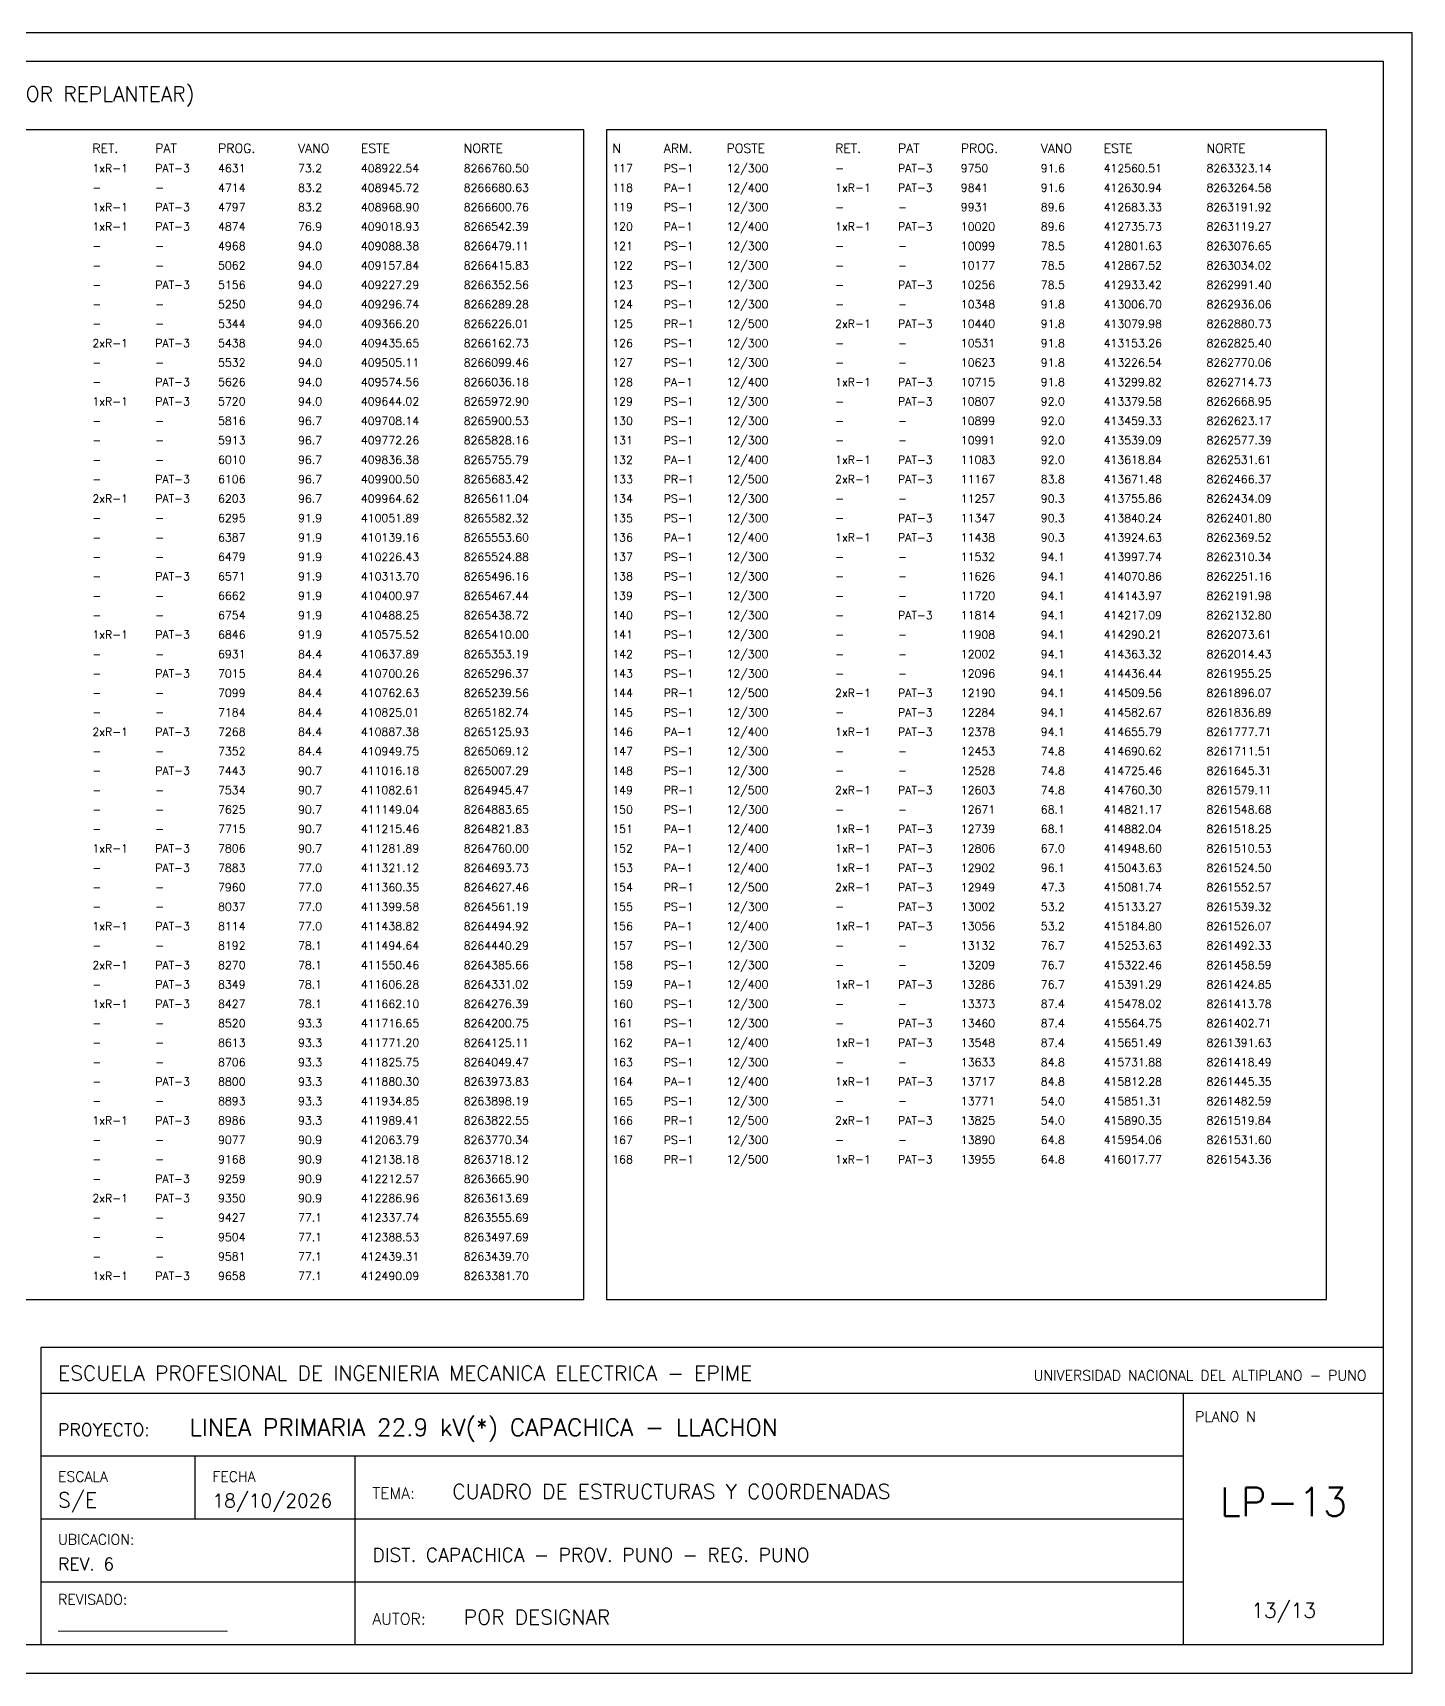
# Paper-space layout 'LP-13' of a CAD drawing. Header units: metres, sheet in millimetres. Extents: x 5 to 415, y 5 to 292.
# Drawn here: x 173.6 to 415, y 5 to 292 of the extents above; entities that cross this region are included whole.
import ezdxf
from ezdxf.enums import TextEntityAlignment as Align

# ---------------------------------------------------------------- set-up
doc = ezdxf.new("R2010")
doc.units = ezdxf.units.M
for name, color, linetype in [('MARCO', 7, 'Continuous'), ('ROTULO', 7, 'Continuous'), ('RP_LEYENDA', 7, 'Continuous')]:
    doc.layers.add(name, color=color, linetype=linetype)
doc.styles.add('ROMANS', font='romans.shx')

psp = doc.layouts.new('LP-13')

# ---------------------------------------------------------------- linework, layer by layer
at = {"layer": 'MARCO'}
for points in [[(5, 5), (415, 5), (415, 292), (5, 292)], [(10, 10), (410, 10), (410, 287), (10, 287)]]:
    psp.add_lwpolyline(points, close=True, dxfattribs=at)
at = {"layer": 'ROTULO'}
for p, q in [((175, 54), (375, 54)), ((175, 54), (410, 54)), ((375, 10), (375, 54)), ((175, 43), (375, 43)), ((202, 32), (202, 43)), ((230, 10), (230, 43)), ((175, 32), (375, 32)), ((175, 21), (375, 21))]:
    psp.add_line(p, q, dxfattribs=at)
psp.add_lwpolyline([(175, 10), (410, 10), (410, 62), (175, 62)], close=True, dxfattribs=at)
at = {"layer": 'RP_LEYENDA'}
for points in [[(144, 70.4), (270, 70.4), (270, 275), (144, 275)], [(274, 70.4), (400, 70.4), (400, 275), (274, 275)]]:
    psp.add_lwpolyline(points, close=True, dxfattribs=at)

# ---------------------------------------------------------------- texts
at = {"layer": 'ROTULO', "style": 'ROMANS'}
for s, height, p in [('CUADRO DE ESTRUCTURAS - COORDENADAS UTM WGS84 19S (PROPUESTA ACADEMICA, POR REPLANTEAR)', 2.6, (15, 280)), ('ESCUELA PROFESIONAL DE INGENIERIA MECANICA ELECTRICA - EPIME', 2.6, (178, 56.2)), ('LINEA PRIMARIA 22.9 kV(*) CAPACHICA - LLACHON', 3, (201, 46.5)), ('PLANO N', 1.8, (377, 49)), ('PROYECTO:', 2.2, (178, 46.5)), ('ESCALA', 1.8, (178, 38.5)), ('FECHA', 1.8, (205, 38.5)), ('TEMA:', 2, (233, 35.5)), ('CUADRO DE ESTRUCTURAS Y COORDENADAS', 2.6, (247, 35.5)), ('S/E', 2.6, (178, 34)), ('18/10/2026', 2.4, (205, 34)), ('UBICACION:', 1.8, (178, 27.5)), ('DIST. CAPACHICA - PROV. PUNO - REG. PUNO', 2.4, (233, 24.5)), ('REV. 6', 2.2, (178, 23)), ('REVISADO:', 1.8, (178, 17)), ('AUTOR:', 2, (233, 13.5)), ('POR DESIGNAR', 2.6, (249, 13.5)), ('________________________', 1.8, (178, 12.5))]:
    psp.add_text(s, height=height, dxfattribs=at).set_placement(p)
psp.add_text('UNIVERSIDAD NACIONAL DEL ALTIPLANO - PUNO', height=1.8, dxfattribs=at).set_placement((407, 56.2), align=Align.RIGHT)
for s, height, p in [('LP-13', 5, (392.5, 35)), ('13/13', 2.6, (392.5, 16))]:
    psp.add_text(s, height=height, dxfattribs=at).set_placement(p, align=Align.MIDDLE_CENTER)
at = {"layer": 'RP_LEYENDA', "style": 'ROMANS'}
for s, height, p in [('RET.', 1.6, (184, 271)), ('PAT', 1.6, (195, 271)), ('PROG.', 1.6, (206, 271)), ('VANO', 1.6, (220, 271)), ('ESTE', 1.6, (231, 271)), ('NORTE', 1.6, (249, 271)), ('N', 1.6, (275, 271)), ('ARM.', 1.6, (284, 271)), ('POSTE', 1.6, (295, 271)), ('RET.', 1.6, (314, 271)), ('PAT', 1.6, (325, 271)), ('PROG.', 1.6, (336, 271)), ('VANO', 1.6, (350, 271)), ('ESTE', 1.6, (361, 271)), ('NORTE', 1.6, (379, 271)), ('1xR-1', 1.4, (184, 267.6)), ('PAT-3', 1.4, (195, 267.6)), ('4631', 1.4, (206, 267.6)), ('73.2', 1.4, (220, 267.6)), ('408922.54', 1.4, (231, 267.6)), ('8266760.50', 1.4, (249, 267.6)), ('117', 1.4, (275, 267.6)), ('PS-1', 1.4, (284, 267.6)), ('12/300', 1.4, (295, 267.6)), ('-', 1.4, (314, 267.6)), ('PAT-3', 1.4, (325, 267.6)), ('9750', 1.4, (336, 267.6)), ('91.6', 1.4, (350, 267.6)), ('412560.51', 1.4, (361, 267.6)), ('8263323.14', 1.4, (379, 267.6)), ('-', 1.4, (184, 264.2)), ('-', 1.4, (195, 264.2)), ('4714', 1.4, (206, 264.2)), ('83.2', 1.4, (220, 264.2)), ('408945.72', 1.4, (231, 264.2)), ('8266680.63', 1.4, (249, 264.2)), ('118', 1.4, (275, 264.2)), ('PA-1', 1.4, (284, 264.2)), ('12/400', 1.4, (295, 264.2)), ('1xR-1', 1.4, (314, 264.2)), ('PAT-3', 1.4, (325, 264.2)), ('9841', 1.4, (336, 264.2)), ('91.6', 1.4, (350, 264.2)), ('412630.94', 1.4, (361, 264.2)), ('8263264.58', 1.4, (379, 264.2)), ('1xR-1', 1.4, (184, 260.8)), ('PAT-3', 1.4, (195, 260.8)), ('4797', 1.4, (206, 260.8)), ('83.2', 1.4, (220, 260.8)), ('408968.90', 1.4, (231, 260.8)), ('8266600.76', 1.4, (249, 260.8)), ('119', 1.4, (275, 260.8)), ('PS-1', 1.4, (284, 260.8)), ('12/300', 1.4, (295, 260.8)), ('-', 1.4, (314, 260.8)), ('-', 1.4, (325, 260.8)), ('9931', 1.4, (336, 260.8)), ('89.6', 1.4, (350, 260.8)), ('412683.33', 1.4, (361, 260.8)), ('8263191.92', 1.4, (379, 260.8)), ('1xR-1', 1.4, (184, 257.4)), ('PAT-3', 1.4, (195, 257.4)), ('4874', 1.4, (206, 257.4)), ('76.9', 1.4, (220, 257.4)), ('409018.93', 1.4, (231, 257.4)), ('8266542.39', 1.4, (249, 257.4)), ('120', 1.4, (275, 257.4)), ('PA-1', 1.4, (284, 257.4)), ('12/400', 1.4, (295, 257.4)), ('1xR-1', 1.4, (314, 257.4)), ('PAT-3', 1.4, (325, 257.4)), ('10020', 1.4, (336, 257.4)), ('89.6', 1.4, (350, 257.4)), ('412735.73', 1.4, (361, 257.4)), ('8263119.27', 1.4, (379, 257.4)), ('12/300', 1.4, (295, 254)), ('-', 1.4, (184, 254)), ('-', 1.4, (195, 254)), ('4968', 1.4, (206, 254)), ('94.0', 1.4, (220, 254)), ('409088.38', 1.4, (231, 254)), ('8266479.11', 1.4, (249, 254)), ('121', 1.4, (275, 254)), ('PS-1', 1.4, (284, 254)), ('-', 1.4, (314, 254)), ('-', 1.4, (325, 254)), ('10099', 1.4, (336, 254)), ('78.5', 1.4, (350, 254)), ('412801.63', 1.4, (361, 254)), ('8263076.65', 1.4, (379, 254)), ('-', 1.4, (184, 250.6)), ('-', 1.4, (195, 250.6)), ('5062', 1.4, (206, 250.6)), ('94.0', 1.4, (220, 250.6)), ('409157.84', 1.4, (231, 250.6)), ('8266415.83', 1.4, (249, 250.6)), ('122', 1.4, (275, 250.6)), ('PS-1', 1.4, (284, 250.6)), ('12/300', 1.4, (295, 250.6)), ('-', 1.4, (314, 250.6)), ('-', 1.4, (325, 250.6)), ('10177', 1.4, (336, 250.6)), ('78.5', 1.4, (350, 250.6)), ('412867.52', 1.4, (361, 250.6)), ('8263034.02', 1.4, (379, 250.6)), ('-', 1.4, (184, 247.2)), ('PAT-3', 1.4, (195, 247.2)), ('5156', 1.4, (206, 247.2)), ('94.0', 1.4, (220, 247.2)), ('409227.29', 1.4, (231, 247.2)), ('8266352.56', 1.4, (249, 247.2)), ('123', 1.4, (275, 247.2)), ('PS-1', 1.4, (284, 247.2)), ('12/300', 1.4, (295, 247.2)), ('-', 1.4, (314, 247.2)), ('PAT-3', 1.4, (325, 247.2)), ('10256', 1.4, (336, 247.2)), ('78.5', 1.4, (350, 247.2)), ('412933.42', 1.4, (361, 247.2)), ('8262991.40', 1.4, (379, 247.2)), ('-', 1.4, (184, 243.8)), ('-', 1.4, (195, 243.8)), ('5250', 1.4, (206, 243.8)), ('94.0', 1.4, (220, 243.8)), ('409296.74', 1.4, (231, 243.8)), ('8266289.28', 1.4, (249, 243.8)), ('124', 1.4, (275, 243.8)), ('PS-1', 1.4, (284, 243.8)), ('12/300', 1.4, (295, 243.8)), ('-', 1.4, (314, 243.8)), ('-', 1.4, (325, 243.8)), ('10348', 1.4, (336, 243.8)), ('91.8', 1.4, (350, 243.8)), ('413006.70', 1.4, (361, 243.8)), ('8262936.06', 1.4, (379, 243.8)), ('5344', 1.4, (206, 240.4)), ('94.0', 1.4, (220, 240.4)), ('409366.20', 1.4, (231, 240.4)), ('8266226.01', 1.4, (249, 240.4)), ('125', 1.4, (275, 240.4)), ('PR-1', 1.4, (284, 240.4)), ('12/500', 1.4, (295, 240.4)), ('2xR-1', 1.4, (314, 240.4)), ('PAT-3', 1.4, (325, 240.4)), ('10440', 1.4, (336, 240.4)), ('91.8', 1.4, (350, 240.4)), ('413079.98', 1.4, (361, 240.4)), ('8262880.73', 1.4, (379, 240.4)), ('2xR-1', 1.4, (184, 237)), ('-', 1.4, (184, 240.4)), ('-', 1.4, (195, 240.4)), ('PAT-3', 1.4, (195, 237)), ('5438', 1.4, (206, 237)), ('94.0', 1.4, (220, 237)), ('409435.65', 1.4, (231, 237)), ('8266162.73', 1.4, (249, 237)), ('126', 1.4, (275, 237)), ('PS-1', 1.4, (284, 237)), ('12/300', 1.4, (295, 237)), ('10531', 1.4, (336, 237)), ('91.8', 1.4, (350, 237)), ('413153.26', 1.4, (361, 237)), ('8262825.40', 1.4, (379, 237)), ('-', 1.4, (314, 237)), ('-', 1.4, (325, 237)), ('-', 1.4, (184, 233.6)), ('-', 1.4, (195, 233.6)), ('5532', 1.4, (206, 233.6)), ('94.0', 1.4, (220, 233.6)), ('409505.11', 1.4, (231, 233.6)), ('8266099.46', 1.4, (249, 233.6)), ('127', 1.4, (275, 233.6)), ('PS-1', 1.4, (284, 233.6)), ('12/300', 1.4, (295, 233.6)), ('-', 1.4, (314, 233.6)), ('-', 1.4, (325, 233.6)), ('10623', 1.4, (336, 233.6)), ('91.8', 1.4, (350, 233.6)), ('413226.54', 1.4, (361, 233.6)), ('8262770.06', 1.4, (379, 233.6)), ('-', 1.4, (184, 230.2)), ('PAT-3', 1.4, (195, 230.2)), ('5626', 1.4, (206, 230.2)), ('94.0', 1.4, (220, 230.2)), ('409574.56', 1.4, (231, 230.2)), ('8266036.18', 1.4, (249, 230.2)), ('128', 1.4, (275, 230.2)), ('PA-1', 1.4, (284, 230.2)), ('12/400', 1.4, (295, 230.2)), ('1xR-1', 1.4, (314, 230.2)), ('PAT-3', 1.4, (325, 230.2)), ('10715', 1.4, (336, 230.2)), ('91.8', 1.4, (350, 230.2)), ('413299.82', 1.4, (361, 230.2)), ('8262714.73', 1.4, (379, 230.2)), ('1xR-1', 1.4, (184, 226.8)), ('PAT-3', 1.4, (195, 226.8)), ('5720', 1.4, (206, 226.8)), ('94.0', 1.4, (220, 226.8)), ('409644.02', 1.4, (231, 226.8)), ('8265972.90', 1.4, (249, 226.8)), ('129', 1.4, (275, 226.8)), ('PS-1', 1.4, (284, 226.8)), ('12/300', 1.4, (295, 226.8)), ('-', 1.4, (314, 226.8)), ('PAT-3', 1.4, (325, 226.8)), ('10807', 1.4, (336, 226.8)), ('92.0', 1.4, (350, 226.8)), ('413379.58', 1.4, (361, 226.8)), ('8262668.95', 1.4, (379, 226.8)), ('-', 1.4, (184, 223.4)), ('-', 1.4, (195, 223.4)), ('5816', 1.4, (206, 223.4)), ('96.7', 1.4, (220, 223.4)), ('409708.14', 1.4, (231, 223.4)), ('8265900.53', 1.4, (249, 223.4)), ('130', 1.4, (275, 223.4)), ('PS-1', 1.4, (284, 223.4)), ('12/300', 1.4, (295, 223.4)), ('-', 1.4, (314, 223.4)), ('-', 1.4, (325, 223.4)), ('10899', 1.4, (336, 223.4)), ('92.0', 1.4, (350, 223.4)), ('413459.33', 1.4, (361, 223.4)), ('8262623.17', 1.4, (379, 223.4)), ('5913', 1.4, (206, 220)), ('96.7', 1.4, (220, 220)), ('409772.26', 1.4, (231, 220)), ('8265828.16', 1.4, (249, 220)), ('131', 1.4, (275, 220)), ('PS-1', 1.4, (284, 220)), ('12/300', 1.4, (295, 220)), ('10991', 1.4, (336, 220)), ('92.0', 1.4, (350, 220)), ('413539.09', 1.4, (361, 220)), ('8262577.39', 1.4, (379, 220)), ('-', 1.4, (184, 220)), ('-', 1.4, (195, 220)), ('12/400', 1.4, (295, 216.6)), ('-', 1.4, (314, 220)), ('-', 1.4, (325, 220)), ('-', 1.4, (184, 216.6)), ('-', 1.4, (195, 216.6)), ('6010', 1.4, (206, 216.6)), ('96.7', 1.4, (220, 216.6)), ('409836.38', 1.4, (231, 216.6)), ('8265755.79', 1.4, (249, 216.6)), ('132', 1.4, (275, 216.6)), ('PA-1', 1.4, (284, 216.6)), ('1xR-1', 1.4, (314, 216.6)), ('PAT-3', 1.4, (325, 216.6)), ('11083', 1.4, (336, 216.6)), ('92.0', 1.4, (350, 216.6)), ('413618.84', 1.4, (361, 216.6)), ('8262531.61', 1.4, (379, 216.6)), ('-', 1.4, (184, 213.2)), ('PAT-3', 1.4, (195, 213.2)), ('6106', 1.4, (206, 213.2)), ('96.7', 1.4, (220, 213.2)), ('409900.50', 1.4, (231, 213.2)), ('8265683.42', 1.4, (249, 213.2)), ('133', 1.4, (275, 213.2)), ('PR-1', 1.4, (284, 213.2)), ('12/500', 1.4, (295, 213.2)), ('2xR-1', 1.4, (314, 213.2)), ('PAT-3', 1.4, (325, 213.2)), ('11167', 1.4, (336, 213.2)), ('83.8', 1.4, (350, 213.2)), ('413671.48', 1.4, (361, 213.2)), ('8262466.37', 1.4, (379, 213.2)), ('2xR-1', 1.4, (184, 209.8)), ('PAT-3', 1.4, (195, 209.8)), ('6203', 1.4, (206, 209.8)), ('96.7', 1.4, (220, 209.8)), ('409964.62', 1.4, (231, 209.8)), ('8265611.04', 1.4, (249, 209.8)), ('134', 1.4, (275, 209.8)), ('PS-1', 1.4, (284, 209.8)), ('12/300', 1.4, (295, 209.8)), ('-', 1.4, (314, 209.8)), ('-', 1.4, (325, 209.8)), ('11257', 1.4, (336, 209.8)), ('90.3', 1.4, (350, 209.8)), ('413755.86', 1.4, (361, 209.8)), ('8262434.09', 1.4, (379, 209.8)), ('-', 1.4, (184, 206.4)), ('-', 1.4, (195, 206.4)), ('6295', 1.4, (206, 206.4)), ('91.9', 1.4, (220, 206.4)), ('410051.89', 1.4, (231, 206.4)), ('8265582.32', 1.4, (249, 206.4)), ('135', 1.4, (275, 206.4)), ('PS-1', 1.4, (284, 206.4)), ('12/300', 1.4, (295, 206.4)), ('-', 1.4, (314, 206.4)), ('PAT-3', 1.4, (325, 206.4)), ('11347', 1.4, (336, 206.4)), ('90.3', 1.4, (350, 206.4)), ('413840.24', 1.4, (361, 206.4)), ('8262401.80', 1.4, (379, 206.4)), ('6387', 1.4, (206, 203)), ('91.9', 1.4, (220, 203)), ('410139.16', 1.4, (231, 203)), ('8265553.60', 1.4, (249, 203)), ('136', 1.4, (275, 203)), ('PA-1', 1.4, (284, 203)), ('12/400', 1.4, (295, 203)), ('1xR-1', 1.4, (314, 203)), ('PAT-3', 1.4, (325, 203)), ('11438', 1.4, (336, 203)), ('90.3', 1.4, (350, 203)), ('413924.63', 1.4, (361, 203)), ('8262369.52', 1.4, (379, 203)), ('-', 1.4, (184, 203)), ('-', 1.4, (195, 203)), ('6479', 1.4, (206, 199.6)), ('91.9', 1.4, (220, 199.6)), ('410226.43', 1.4, (231, 199.6)), ('8265524.88', 1.4, (249, 199.6)), ('137', 1.4, (275, 199.6)), ('PS-1', 1.4, (284, 199.6)), ('12/300', 1.4, (295, 199.6)), ('11532', 1.4, (336, 199.6)), ('94.1', 1.4, (350, 199.6)), ('413997.74', 1.4, (361, 199.6)), ('8262310.34', 1.4, (379, 199.6)), ('-', 1.4, (184, 199.6)), ('-', 1.4, (195, 199.6)), ('-', 1.4, (314, 199.6)), ('-', 1.4, (325, 199.6)), ('-', 1.4, (184, 196.2)), ('PAT-3', 1.4, (195, 196.2)), ('6571', 1.4, (206, 196.2)), ('91.9', 1.4, (220, 196.2)), ('410313.70', 1.4, (231, 196.2)), ('8265496.16', 1.4, (249, 196.2)), ('138', 1.4, (275, 196.2)), ('PS-1', 1.4, (284, 196.2)), ('12/300', 1.4, (295, 196.2)), ('-', 1.4, (314, 196.2)), ('-', 1.4, (325, 196.2)), ('11626', 1.4, (336, 196.2)), ('94.1', 1.4, (350, 196.2)), ('414070.86', 1.4, (361, 196.2)), ('8262251.16', 1.4, (379, 196.2)), ('-', 1.4, (184, 192.8)), ('-', 1.4, (195, 192.8)), ('6662', 1.4, (206, 192.8)), ('91.9', 1.4, (220, 192.8)), ('410400.97', 1.4, (231, 192.8)), ('8265467.44', 1.4, (249, 192.8)), ('139', 1.4, (275, 192.8)), ('PS-1', 1.4, (284, 192.8)), ('12/300', 1.4, (295, 192.8)), ('-', 1.4, (314, 192.8)), ('-', 1.4, (325, 192.8)), ('11720', 1.4, (336, 192.8)), ('94.1', 1.4, (350, 192.8)), ('414143.97', 1.4, (361, 192.8)), ('8262191.98', 1.4, (379, 192.8)), ('-', 1.4, (184, 189.4)), ('-', 1.4, (195, 189.4)), ('6754', 1.4, (206, 189.4)), ('91.9', 1.4, (220, 189.4)), ('410488.25', 1.4, (231, 189.4)), ('8265438.72', 1.4, (249, 189.4)), ('140', 1.4, (275, 189.4)), ('PS-1', 1.4, (284, 189.4)), ('12/300', 1.4, (295, 189.4)), ('-', 1.4, (314, 189.4)), ('PAT-3', 1.4, (325, 189.4)), ('11814', 1.4, (336, 189.4)), ('94.1', 1.4, (350, 189.4)), ('414217.09', 1.4, (361, 189.4)), ('8262132.80', 1.4, (379, 189.4)), ('1xR-1', 1.4, (184, 186)), ('PAT-3', 1.4, (195, 186)), ('6846', 1.4, (206, 186)), ('91.9', 1.4, (220, 186)), ('410575.52', 1.4, (231, 186)), ('8265410.00', 1.4, (249, 186)), ('141', 1.4, (275, 186)), ('PS-1', 1.4, (284, 186)), ('12/300', 1.4, (295, 186)), ('-', 1.4, (314, 186)), ('-', 1.4, (325, 186)), ('11908', 1.4, (336, 186)), ('94.1', 1.4, (350, 186)), ('414290.21', 1.4, (361, 186)), ('8262073.61', 1.4, (379, 186)), ('6931', 1.4, (206, 182.6)), ('84.4', 1.4, (220, 182.6)), ('410637.89', 1.4, (231, 182.6)), ('8265353.19', 1.4, (249, 182.6)), ('142', 1.4, (275, 182.6)), ('PS-1', 1.4, (284, 182.6)), ('12/300', 1.4, (295, 182.6)), ('12002', 1.4, (336, 182.6)), ('94.1', 1.4, (350, 182.6)), ('414363.32', 1.4, (361, 182.6)), ('8262014.43', 1.4, (379, 182.6)), ('-', 1.4, (184, 182.6)), ('-', 1.4, (195, 182.6)), ('12/300', 1.4, (295, 179.2)), ('-', 1.4, (314, 182.6)), ('-', 1.4, (325, 182.6)), ('-', 1.4, (184, 179.2)), ('PAT-3', 1.4, (195, 179.2)), ('7015', 1.4, (206, 179.2)), ('84.4', 1.4, (220, 179.2)), ('410700.26', 1.4, (231, 179.2)), ('8265296.37', 1.4, (249, 179.2)), ('143', 1.4, (275, 179.2)), ('PS-1', 1.4, (284, 179.2)), ('-', 1.4, (314, 179.2)), ('-', 1.4, (325, 179.2)), ('12096', 1.4, (336, 179.2)), ('94.1', 1.4, (350, 179.2)), ('414436.44', 1.4, (361, 179.2)), ('8261955.25', 1.4, (379, 179.2)), ('-', 1.4, (184, 175.8)), ('-', 1.4, (195, 175.8)), ('7099', 1.4, (206, 175.8)), ('84.4', 1.4, (220, 175.8)), ('410762.63', 1.4, (231, 175.8)), ('8265239.56', 1.4, (249, 175.8)), ('144', 1.4, (275, 175.8)), ('PR-1', 1.4, (284, 175.8)), ('12/500', 1.4, (295, 175.8)), ('2xR-1', 1.4, (314, 175.8)), ('PAT-3', 1.4, (325, 175.8)), ('12190', 1.4, (336, 175.8)), ('94.1', 1.4, (350, 175.8)), ('414509.56', 1.4, (361, 175.8)), ('8261896.07', 1.4, (379, 175.8)), ('-', 1.4, (184, 172.4)), ('-', 1.4, (195, 172.4)), ('7184', 1.4, (206, 172.4)), ('84.4', 1.4, (220, 172.4)), ('410825.01', 1.4, (231, 172.4)), ('8265182.74', 1.4, (249, 172.4)), ('145', 1.4, (275, 172.4)), ('PS-1', 1.4, (284, 172.4)), ('12/300', 1.4, (295, 172.4)), ('-', 1.4, (314, 172.4)), ('PAT-3', 1.4, (325, 172.4)), ('12284', 1.4, (336, 172.4)), ('94.1', 1.4, (350, 172.4)), ('414582.67', 1.4, (361, 172.4)), ('8261836.89', 1.4, (379, 172.4)), ('2xR-1', 1.4, (184, 169)), ('PAT-3', 1.4, (195, 169)), ('7268', 1.4, (206, 169)), ('84.4', 1.4, (220, 169)), ('410887.38', 1.4, (231, 169)), ('8265125.93', 1.4, (249, 169)), ('146', 1.4, (275, 169)), ('PA-1', 1.4, (284, 169)), ('12/400', 1.4, (295, 169)), ('1xR-1', 1.4, (314, 169)), ('PAT-3', 1.4, (325, 169)), ('12378', 1.4, (336, 169)), ('94.1', 1.4, (350, 169)), ('414655.79', 1.4, (361, 169)), ('8261777.71', 1.4, (379, 169)), ('7352', 1.4, (206, 165.6)), ('84.4', 1.4, (220, 165.6)), ('410949.75', 1.4, (231, 165.6)), ('8265069.12', 1.4, (249, 165.6)), ('147', 1.4, (275, 165.6)), ('PS-1', 1.4, (284, 165.6)), ('12/300', 1.4, (295, 165.6)), ('12453', 1.4, (336, 165.6)), ('74.8', 1.4, (350, 165.6)), ('414690.62', 1.4, (361, 165.6)), ('8261711.51', 1.4, (379, 165.6)), ('-', 1.4, (184, 165.6)), ('-', 1.4, (195, 165.6)), ('PAT-3', 1.4, (195, 162.2)), ('7443', 1.4, (206, 162.2)), ('90.7', 1.4, (220, 162.2)), ('411016.18', 1.4, (231, 162.2)), ('8265007.29', 1.4, (249, 162.2)), ('148', 1.4, (275, 162.2)), ('PS-1', 1.4, (284, 162.2)), ('12/300', 1.4, (295, 162.2)), ('-', 1.4, (314, 165.6)), ('-', 1.4, (325, 165.6)), ('12528', 1.4, (336, 162.2)), ('74.8', 1.4, (350, 162.2)), ('414725.46', 1.4, (361, 162.2)), ('8261645.31', 1.4, (379, 162.2)), ('-', 1.4, (184, 162.2)), ('-', 1.4, (314, 162.2)), ('-', 1.4, (325, 162.2)), ('-', 1.4, (184, 158.8)), ('-', 1.4, (195, 158.8)), ('7534', 1.4, (206, 158.8)), ('90.7', 1.4, (220, 158.8)), ('411082.61', 1.4, (231, 158.8)), ('8264945.47', 1.4, (249, 158.8)), ('149', 1.4, (275, 158.8)), ('PR-1', 1.4, (284, 158.8)), ('12/500', 1.4, (295, 158.8)), ('2xR-1', 1.4, (314, 158.8)), ('PAT-3', 1.4, (325, 158.8)), ('12603', 1.4, (336, 158.8)), ('74.8', 1.4, (350, 158.8)), ('414760.30', 1.4, (361, 158.8)), ('8261579.11', 1.4, (379, 158.8)), ('-', 1.4, (184, 155.4)), ('-', 1.4, (195, 155.4)), ('7625', 1.4, (206, 155.4)), ('90.7', 1.4, (220, 155.4)), ('411149.04', 1.4, (231, 155.4)), ('8264883.65', 1.4, (249, 155.4)), ('150', 1.4, (275, 155.4)), ('PS-1', 1.4, (284, 155.4)), ('12/300', 1.4, (295, 155.4)), ('-', 1.4, (314, 155.4)), ('-', 1.4, (325, 155.4)), ('12671', 1.4, (336, 155.4)), ('68.1', 1.4, (350, 155.4)), ('414821.17', 1.4, (361, 155.4)), ('8261548.68', 1.4, (379, 155.4)), ('-', 1.4, (184, 152)), ('-', 1.4, (195, 152)), ('7715', 1.4, (206, 152)), ('90.7', 1.4, (220, 152)), ('411215.46', 1.4, (231, 152)), ('8264821.83', 1.4, (249, 152)), ('151', 1.4, (275, 152)), ('PA-1', 1.4, (284, 152)), ('12/400', 1.4, (295, 152)), ('1xR-1', 1.4, (314, 152)), ('PAT-3', 1.4, (325, 152)), ('12739', 1.4, (336, 152)), ('68.1', 1.4, (350, 152)), ('414882.04', 1.4, (361, 152)), ('8261518.25', 1.4, (379, 152)), ('1xR-1', 1.4, (184, 148.6)), ('PAT-3', 1.4, (195, 148.6)), ('7806', 1.4, (206, 148.6)), ('90.7', 1.4, (220, 148.6)), ('411281.89', 1.4, (231, 148.6)), ('8264760.00', 1.4, (249, 148.6)), ('152', 1.4, (275, 148.6)), ('PA-1', 1.4, (284, 148.6)), ('12/400', 1.4, (295, 148.6)), ('1xR-1', 1.4, (314, 148.6)), ('PAT-3', 1.4, (325, 148.6)), ('12806', 1.4, (336, 148.6)), ('67.0', 1.4, (350, 148.6)), ('414948.60', 1.4, (361, 148.6)), ('8261510.53', 1.4, (379, 148.6)), ('PAT-3', 1.4, (195, 145.2)), ('7883', 1.4, (206, 145.2)), ('77.0', 1.4, (220, 145.2)), ('411321.12', 1.4, (231, 145.2)), ('8264693.73', 1.4, (249, 145.2)), ('153', 1.4, (275, 145.2)), ('PA-1', 1.4, (284, 145.2)), ('12/400', 1.4, (295, 145.2)), ('1xR-1', 1.4, (314, 145.2)), ('PAT-3', 1.4, (325, 145.2)), ('12902', 1.4, (336, 145.2)), ('96.1', 1.4, (350, 145.2)), ('415043.63', 1.4, (361, 145.2)), ('8261524.50', 1.4, (379, 145.2)), ('-', 1.4, (184, 145.2)), ('-', 1.4, (184, 141.8)), ('-', 1.4, (195, 141.8)), ('7960', 1.4, (206, 141.8)), ('77.0', 1.4, (220, 141.8)), ('411360.35', 1.4, (231, 141.8)), ('8264627.46', 1.4, (249, 141.8)), ('154', 1.4, (275, 141.8)), ('PR-1', 1.4, (284, 141.8)), ('12/500', 1.4, (295, 141.8)), ('2xR-1', 1.4, (314, 141.8)), ('PAT-3', 1.4, (325, 141.8)), ('12949', 1.4, (336, 141.8)), ('47.3', 1.4, (350, 141.8)), ('415081.74', 1.4, (361, 141.8)), ('8261552.57', 1.4, (379, 141.8)), ('-', 1.4, (184, 138.4)), ('-', 1.4, (195, 138.4)), ('8037', 1.4, (206, 138.4)), ('77.0', 1.4, (220, 138.4)), ('411399.58', 1.4, (231, 138.4)), ('8264561.19', 1.4, (249, 138.4)), ('155', 1.4, (275, 138.4)), ('PS-1', 1.4, (284, 138.4)), ('12/300', 1.4, (295, 138.4)), ('-', 1.4, (314, 138.4)), ('PAT-3', 1.4, (325, 138.4)), ('13002', 1.4, (336, 138.4)), ('53.2', 1.4, (350, 138.4)), ('415133.27', 1.4, (361, 138.4)), ('8261539.32', 1.4, (379, 138.4)), ('1xR-1', 1.4, (184, 135)), ('PAT-3', 1.4, (195, 135)), ('8114', 1.4, (206, 135)), ('77.0', 1.4, (220, 135)), ('411438.82', 1.4, (231, 135)), ('8264494.92', 1.4, (249, 135)), ('156', 1.4, (275, 135)), ('PA-1', 1.4, (284, 135)), ('12/400', 1.4, (295, 135)), ('1xR-1', 1.4, (314, 135)), ('PAT-3', 1.4, (325, 135)), ('13056', 1.4, (336, 135)), ('53.2', 1.4, (350, 135)), ('415184.80', 1.4, (361, 135)), ('8261526.07', 1.4, (379, 135)), ('-', 1.4, (184, 131.6)), ('-', 1.4, (195, 131.6)), ('8192', 1.4, (206, 131.6)), ('78.1', 1.4, (220, 131.6)), ('411494.64', 1.4, (231, 131.6)), ('8264440.29', 1.4, (249, 131.6)), ('157', 1.4, (275, 131.6)), ('PS-1', 1.4, (284, 131.6)), ('12/300', 1.4, (295, 131.6)), ('-', 1.4, (314, 131.6)), ('-', 1.4, (325, 131.6)), ('13132', 1.4, (336, 131.6)), ('76.7', 1.4, (350, 131.6)), ('415253.63', 1.4, (361, 131.6)), ('8261492.33', 1.4, (379, 131.6)), ('2xR-1', 1.4, (184, 128.2)), ('PAT-3', 1.4, (195, 128.2)), ('8270', 1.4, (206, 128.2)), ('78.1', 1.4, (220, 128.2)), ('411550.46', 1.4, (231, 128.2)), ('8264385.66', 1.4, (249, 128.2)), ('158', 1.4, (275, 128.2)), ('PS-1', 1.4, (284, 128.2)), ('12/300', 1.4, (295, 128.2)), ('13209', 1.4, (336, 128.2)), ('76.7', 1.4, (350, 128.2)), ('415322.46', 1.4, (361, 128.2)), ('8261458.59', 1.4, (379, 128.2)), ('12/400', 1.4, (295, 124.8)), ('-', 1.4, (314, 128.2)), ('-', 1.4, (325, 128.2)), ('-', 1.4, (184, 124.8)), ('PAT-3', 1.4, (195, 124.8)), ('8349', 1.4, (206, 124.8)), ('78.1', 1.4, (220, 124.8)), ('411606.28', 1.4, (231, 124.8)), ('8264331.02', 1.4, (249, 124.8)), ('159', 1.4, (275, 124.8)), ('PA-1', 1.4, (284, 124.8)), ('1xR-1', 1.4, (314, 124.8)), ('PAT-3', 1.4, (325, 124.8)), ('13286', 1.4, (336, 124.8)), ('76.7', 1.4, (350, 124.8)), ('415391.29', 1.4, (361, 124.8)), ('8261424.85', 1.4, (379, 124.8)), ('1xR-1', 1.4, (184, 121.4)), ('PAT-3', 1.4, (195, 121.4)), ('8427', 1.4, (206, 121.4)), ('78.1', 1.4, (220, 121.4)), ('411662.10', 1.4, (231, 121.4)), ('8264276.39', 1.4, (249, 121.4)), ('160', 1.4, (275, 121.4)), ('PS-1', 1.4, (284, 121.4)), ('12/300', 1.4, (295, 121.4)), ('-', 1.4, (314, 121.4)), ('-', 1.4, (325, 121.4)), ('13373', 1.4, (336, 121.4)), ('87.4', 1.4, (350, 121.4)), ('415478.02', 1.4, (361, 121.4)), ('8261413.78', 1.4, (379, 121.4)), ('-', 1.4, (184, 118)), ('-', 1.4, (195, 118)), ('8520', 1.4, (206, 118)), ('93.3', 1.4, (220, 118)), ('411716.65', 1.4, (231, 118)), ('8264200.75', 1.4, (249, 118)), ('161', 1.4, (275, 118)), ('PS-1', 1.4, (284, 118)), ('12/300', 1.4, (295, 118)), ('-', 1.4, (314, 118)), ('PAT-3', 1.4, (325, 118)), ('13460', 1.4, (336, 118)), ('87.4', 1.4, (350, 118)), ('415564.75', 1.4, (361, 118)), ('8261402.71', 1.4, (379, 118)), ('-', 1.4, (184, 114.6)), ('-', 1.4, (195, 114.6)), ('8613', 1.4, (206, 114.6)), ('93.3', 1.4, (220, 114.6)), ('411771.20', 1.4, (231, 114.6)), ('8264125.11', 1.4, (249, 114.6)), ('162', 1.4, (275, 114.6)), ('PA-1', 1.4, (284, 114.6)), ('12/400', 1.4, (295, 114.6)), ('1xR-1', 1.4, (314, 114.6)), ('PAT-3', 1.4, (325, 114.6)), ('13548', 1.4, (336, 114.6)), ('87.4', 1.4, (350, 114.6)), ('415651.49', 1.4, (361, 114.6)), ('8261391.63', 1.4, (379, 114.6)), ('8706', 1.4, (206, 111.2)), ('93.3', 1.4, (220, 111.2)), ('411825.75', 1.4, (231, 111.2)), ('8264049.47', 1.4, (249, 111.2)), ('163', 1.4, (275, 111.2)), ('PS-1', 1.4, (284, 111.2)), ('12/300', 1.4, (295, 111.2)), ('13633', 1.4, (336, 111.2)), ('84.8', 1.4, (350, 111.2)), ('415731.88', 1.4, (361, 111.2)), ('8261418.49', 1.4, (379, 111.2)), ('-', 1.4, (184, 111.2)), ('-', 1.4, (195, 111.2)), ('PAT-3', 1.4, (195, 107.8)), ('8800', 1.4, (206, 107.8)), ('93.3', 1.4, (220, 107.8)), ('411880.30', 1.4, (231, 107.8)), ('8263973.83', 1.4, (249, 107.8)), ('164', 1.4, (275, 107.8)), ('PA-1', 1.4, (284, 107.8)), ('12/400', 1.4, (295, 107.8)), ('-', 1.4, (314, 111.2)), ('1xR-1', 1.4, (314, 107.8)), ('-', 1.4, (325, 111.2)), ('PAT-3', 1.4, (325, 107.8)), ('13717', 1.4, (336, 107.8)), ('84.8', 1.4, (350, 107.8)), ('415812.28', 1.4, (361, 107.8)), ('8261445.35', 1.4, (379, 107.8)), ('-', 1.4, (184, 107.8)), ('-', 1.4, (184, 104.4)), ('-', 1.4, (195, 104.4)), ('8893', 1.4, (206, 104.4)), ('93.3', 1.4, (220, 104.4)), ('411934.85', 1.4, (231, 104.4)), ('8263898.19', 1.4, (249, 104.4)), ('165', 1.4, (275, 104.4)), ('PS-1', 1.4, (284, 104.4)), ('12/300', 1.4, (295, 104.4)), ('-', 1.4, (314, 104.4)), ('-', 1.4, (325, 104.4)), ('13771', 1.4, (336, 104.4)), ('54.0', 1.4, (350, 104.4)), ('415851.31', 1.4, (361, 104.4)), ('8261482.59', 1.4, (379, 104.4)), ('1xR-1', 1.4, (184, 101)), ('PAT-3', 1.4, (195, 101)), ('8986', 1.4, (206, 101)), ('93.3', 1.4, (220, 101)), ('411989.41', 1.4, (231, 101)), ('8263822.55', 1.4, (249, 101)), ('166', 1.4, (275, 101)), ('PR-1', 1.4, (284, 101)), ('12/500', 1.4, (295, 101)), ('2xR-1', 1.4, (314, 101)), ('PAT-3', 1.4, (325, 101)), ('13825', 1.4, (336, 101)), ('54.0', 1.4, (350, 101)), ('415890.35', 1.4, (361, 101)), ('8261519.84', 1.4, (379, 101)), ('-', 1.4, (184, 97.6)), ('-', 1.4, (195, 97.6)), ('9077', 1.4, (206, 97.6)), ('90.9', 1.4, (220, 97.6)), ('412063.79', 1.4, (231, 97.6)), ('8263770.34', 1.4, (249, 97.6)), ('167', 1.4, (275, 97.6)), ('PS-1', 1.4, (284, 97.6)), ('12/300', 1.4, (295, 97.6)), ('-', 1.4, (314, 97.6)), ('-', 1.4, (325, 97.6)), ('13890', 1.4, (336, 97.6)), ('64.8', 1.4, (350, 97.6)), ('415954.06', 1.4, (361, 97.6)), ('8261531.60', 1.4, (379, 97.6)), ('-', 1.4, (184, 94.2)), ('-', 1.4, (195, 94.2)), ('9168', 1.4, (206, 94.2)), ('90.9', 1.4, (220, 94.2)), ('412138.18', 1.4, (231, 94.2)), ('8263718.12', 1.4, (249, 94.2)), ('168', 1.4, (275, 94.2)), ('PR-1', 1.4, (284, 94.2)), ('12/500', 1.4, (295, 94.2)), ('1xR-1', 1.4, (314, 94.2)), ('PAT-3', 1.4, (325, 94.2)), ('13955', 1.4, (336, 94.2)), ('64.8', 1.4, (350, 94.2)), ('416017.77', 1.4, (361, 94.2)), ('8261543.36', 1.4, (379, 94.2)), ('PAT-3', 1.4, (195, 90.8)), ('9259', 1.4, (206, 90.8)), ('90.9', 1.4, (220, 90.8)), ('412212.57', 1.4, (231, 90.8)), ('8263665.90', 1.4, (249, 90.8)), ('-', 1.4, (184, 90.8)), ('2xR-1', 1.4, (184, 87.4)), ('PAT-3', 1.4, (195, 87.4)), ('9350', 1.4, (206, 87.4)), ('90.9', 1.4, (220, 87.4)), ('412286.96', 1.4, (231, 87.4)), ('8263613.69', 1.4, (249, 87.4)), ('-', 1.4, (184, 84)), ('-', 1.4, (195, 84)), ('9427', 1.4, (206, 84)), ('77.1', 1.4, (220, 84)), ('412337.74', 1.4, (231, 84)), ('8263555.69', 1.4, (249, 84)), ('-', 1.4, (184, 80.6)), ('-', 1.4, (195, 80.6)), ('9504', 1.4, (206, 80.6)), ('77.1', 1.4, (220, 80.6)), ('412388.53', 1.4, (231, 80.6)), ('8263497.69', 1.4, (249, 80.6)), ('-', 1.4, (184, 77.2)), ('-', 1.4, (195, 77.2)), ('9581', 1.4, (206, 77.2)), ('77.1', 1.4, (220, 77.2)), ('412439.31', 1.4, (231, 77.2)), ('8263439.70', 1.4, (249, 77.2)), ('1xR-1', 1.4, (184, 73.8)), ('PAT-3', 1.4, (195, 73.8)), ('9658', 1.4, (206, 73.8)), ('77.1', 1.4, (220, 73.8)), ('412490.09', 1.4, (231, 73.8)), ('8263381.70', 1.4, (249, 73.8))]:
    psp.add_text(s, height=height, dxfattribs=at).set_placement(p)

doc.saveas('drawing.dxf')
